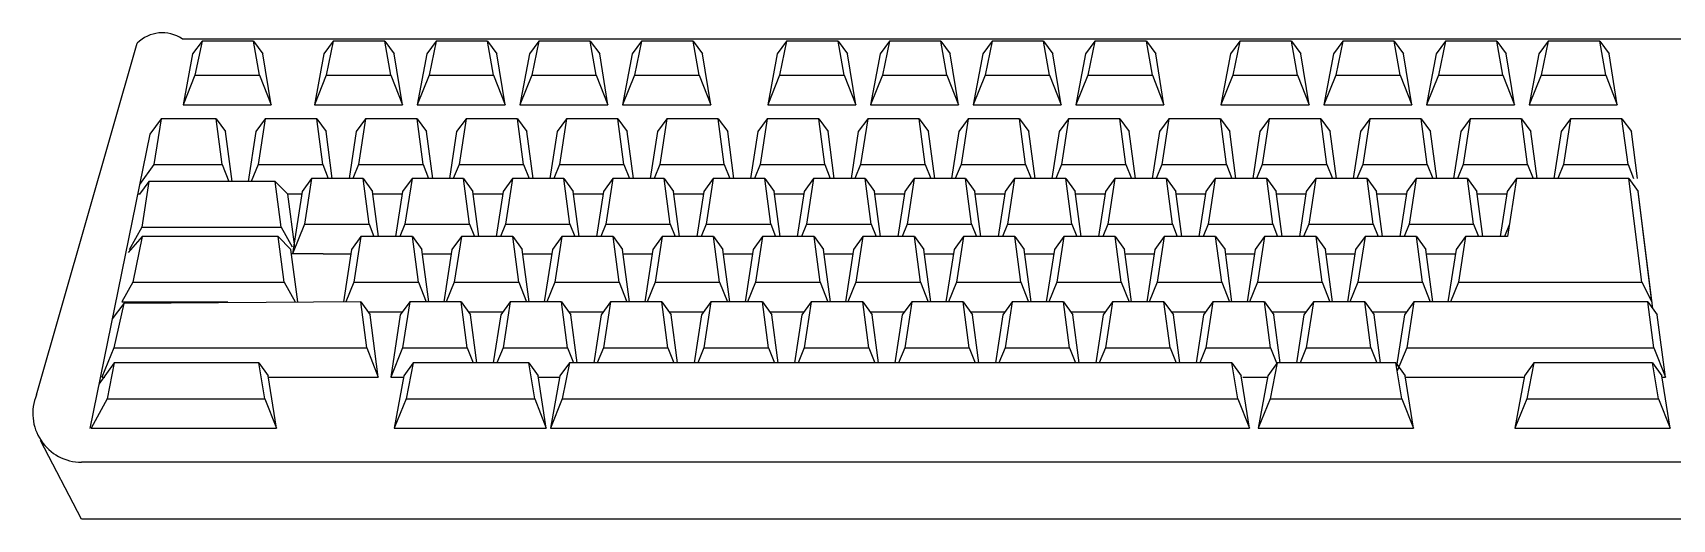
# Model space of a CAD drawing. Header units: millimetres. Extents: x 89450 to 753248, y -530175 to 1209785.
# Drawn here: x 441984 to 442722, y -103128 to -102909 of the extents above; entities that cross this region are included whole.
import ezdxf

# ---------------------------------------------------------------- set-up
doc = ezdxf.new("R2010")
doc.units = ezdxf.units.MM
doc.header["$LTSCALE"] = 150

msp = doc.modelspace()

# ---------------------------------------------------------------- linework, layer by layer
at = {"color": 0}
for p, q in [((441985.93, -103071.93), (442031.28, -102913.64)), ((442051.54, -102911.71), (443041.04, -102911.71)), ((442060.44, -102912.64), (442056.22, -102918.4)), ((442060.44, -102912.64), (442057.27, -102928.03)), ((442083.6, -102912.64), (442060.44, -102912.64)), ((442083.6, -102912.64), (442087.82, -102918.4)), ((442086.31, -102928.03), (442083.6, -102912.64)), ((442119.56, -102912.64), (442115.34, -102918.4)), ((442119.56, -102912.64), (442116.4, -102928.03)), ((442142.72, -102912.64), (442119.56, -102912.64)), ((442142.72, -102912.64), (442146.95, -102918.4)), ((442145.43, -102928.03), (442142.72, -102912.64)), ((442165.82, -102912.64), (442161.6, -102918.4)), ((442165.82, -102912.64), (442162.66, -102928.03)), ((442188.98, -102912.64), (442165.82, -102912.64)), ((442188.98, -102912.64), (442193.21, -102918.4)), ((442191.69, -102928.03), (442188.98, -102912.64)), ((442212.08, -102912.64), (442207.86, -102918.4)), ((442212.08, -102912.64), (442208.92, -102928.03)), ((442235.24, -102912.64), (442212.08, -102912.64)), ((442235.24, -102912.64), (442239.46, -102918.4)), ((442237.95, -102928.03), (442235.24, -102912.64)), ((442258.34, -102912.64), (442254.12, -102918.4)), ((442258.34, -102912.64), (442255.18, -102928.03)), ((442281.5, -102912.64), (442258.34, -102912.64)), ((442281.5, -102912.64), (442285.72, -102918.4)), ((442284.21, -102928.03), (442281.5, -102912.64)), ((442323.63, -102912.64), (442319.41, -102918.4)), ((442323.63, -102912.64), (442320.47, -102928.03)), ((442346.79, -102912.64), (442323.63, -102912.64)), ((442346.79, -102912.64), (442351.02, -102918.4)), ((442349.5, -102928.03), (442346.79, -102912.64)), ((442369.89, -102912.64), (442365.67, -102918.4)), ((442369.89, -102912.64), (442366.73, -102928.03)), ((442393.05, -102912.64), (442369.89, -102912.64)), ((442393.05, -102912.64), (442397.28, -102918.4)), ((442395.76, -102928.03), (442393.05, -102912.64)), ((442416.15, -102912.64), (442411.93, -102918.4)), ((442416.15, -102912.64), (442412.99, -102928.03)), ((442439.31, -102912.64), (442416.15, -102912.64)), ((442439.31, -102912.64), (442443.53, -102918.4)), ((442442.02, -102928.03), (442439.31, -102912.64)), ((442462.41, -102912.64), (442458.19, -102918.4)), ((442462.41, -102912.64), (442459.25, -102928.03)), ((442485.57, -102912.64), (442462.41, -102912.64)), ((442485.57, -102912.64), (442489.79, -102918.4)), ((442488.28, -102928.03), (442485.57, -102912.64)), ((442527.7, -102912.64), (442523.48, -102918.4)), ((442527.7, -102912.64), (442524.54, -102928.03)), ((442550.86, -102912.64), (442527.7, -102912.64)), ((442550.86, -102912.64), (442555.09, -102918.4)), ((442553.57, -102928.03), (442550.86, -102912.64)), ((442573.96, -102912.64), (442569.74, -102918.4)), ((442573.96, -102912.64), (442570.8, -102928.03)), ((442597.12, -102912.64), (442573.96, -102912.64)), ((442597.12, -102912.64), (442601.35, -102918.4)), ((442599.83, -102928.03), (442597.12, -102912.64)), ((442620.22, -102912.64), (442616, -102918.4)), ((442620.22, -102912.64), (442617.06, -102928.03)), ((442643.38, -102912.64), (442620.22, -102912.64)), ((442643.38, -102912.64), (442647.6, -102918.4)), ((442646.09, -102928.03), (442643.38, -102912.64)), ((442666.48, -102912.64), (442662.26, -102918.4)), ((442666.48, -102912.64), (442663.32, -102928.03)), ((442689.64, -102912.64), (442666.48, -102912.64)), ((442689.64, -102912.64), (442693.86, -102918.4)), ((442692.35, -102928.03), (442689.64, -102912.64)), ((442056.22, -102918.4), (442051.89, -102941.3)), ((442091.53, -102941.3), (442087.82, -102918.4)), ((442115.34, -102918.4), (442111.02, -102941.3)), ((442150.65, -102941.3), (442146.95, -102918.4)), ((442161.6, -102918.4), (442157.28, -102941.3)), ((442196.91, -102941.3), (442193.21, -102918.4)), ((442207.86, -102918.4), (442203.54, -102941.3)), ((442243.17, -102941.3), (442239.46, -102918.4)), ((442254.12, -102918.4), (442249.8, -102941.3)), ((442289.43, -102941.3), (442285.72, -102918.4)), ((442319.41, -102918.4), (442315.09, -102941.3)), ((442354.72, -102941.3), (442351.02, -102918.4)), ((442365.67, -102918.4), (442361.35, -102941.3)), ((442400.98, -102941.3), (442397.28, -102918.4)), ((442411.93, -102918.4), (442407.61, -102941.3)), ((442447.24, -102941.3), (442443.53, -102918.4)), ((442458.19, -102918.4), (442453.87, -102941.3)), ((442493.5, -102941.3), (442489.79, -102918.4)), ((442523.48, -102918.4), (442519.16, -102941.3)), ((442558.79, -102941.3), (442555.09, -102918.4)), ((442569.74, -102918.4), (442565.42, -102941.3)), ((442605.05, -102941.3), (442601.35, -102918.4)), ((442616, -102918.4), (442611.68, -102941.3)), ((442651.31, -102941.3), (442647.6, -102918.4)), ((442662.26, -102918.4), (442657.94, -102941.3)), ((442697.57, -102941.3), (442693.86, -102918.4)), ((442057.27, -102928.03), (442051.89, -102941.3)), ((442057.27, -102928.03), (442086.31, -102928.03)), ((442086.31, -102928.03), (442091.53, -102941.3)), ((442116.4, -102928.03), (442111.02, -102941.3)), ((442116.4, -102928.03), (442145.43, -102928.03)), ((442145.43, -102928.03), (442150.65, -102941.3)), ((442162.66, -102928.03), (442157.28, -102941.3)), ((442162.66, -102928.03), (442191.69, -102928.03)), ((442191.69, -102928.03), (442196.91, -102941.3)), ((442208.92, -102928.03), (442203.54, -102941.3)), ((442208.92, -102928.03), (442237.95, -102928.03)), ((442237.95, -102928.03), (442243.17, -102941.3)), ((442255.18, -102928.03), (442249.8, -102941.3)), ((442255.18, -102928.03), (442284.21, -102928.03)), ((442284.21, -102928.03), (442289.43, -102941.3)), ((442320.47, -102928.03), (442315.09, -102941.3)), ((442320.47, -102928.03), (442349.5, -102928.03)), ((442349.5, -102928.03), (442354.72, -102941.3)), ((442366.73, -102928.03), (442361.35, -102941.3)), ((442366.73, -102928.03), (442395.76, -102928.03)), ((442395.76, -102928.03), (442400.98, -102941.3)), ((442412.99, -102928.03), (442407.61, -102941.3)), ((442412.99, -102928.03), (442442.02, -102928.03)), ((442442.02, -102928.03), (442447.24, -102941.3)), ((442459.25, -102928.03), (442453.87, -102941.3)), ((442459.25, -102928.03), (442488.28, -102928.03)), ((442488.28, -102928.03), (442493.5, -102941.3)), ((442524.54, -102928.03), (442519.16, -102941.3)), ((442524.54, -102928.03), (442553.57, -102928.03)), ((442553.57, -102928.03), (442558.79, -102941.3)), ((442570.8, -102928.03), (442565.42, -102941.3)), ((442570.8, -102928.03), (442599.83, -102928.03)), ((442599.83, -102928.03), (442605.05, -102941.3)), ((442617.06, -102928.03), (442611.68, -102941.3)), ((442617.06, -102928.03), (442646.09, -102928.03)), ((442646.09, -102928.03), (442651.31, -102941.3)), ((442663.32, -102928.03), (442657.94, -102941.3)), ((442663.32, -102928.03), (442692.35, -102928.03)), ((442692.35, -102928.03), (442697.57, -102941.3)), ((442051.89, -102941.3), (442091.53, -102941.3)), ((442111.02, -102941.3), (442150.65, -102941.3)), ((442157.28, -102941.3), (442196.91, -102941.3)), ((442203.54, -102941.3), (442243.17, -102941.3)), ((442249.8, -102941.3), (442289.43, -102941.3)), ((442315.09, -102941.3), (442354.72, -102941.3)), ((442361.35, -102941.3), (442400.98, -102941.3)), ((442407.61, -102941.3), (442447.24, -102941.3)), ((442453.87, -102941.3), (442493.5, -102941.3)), ((442519.16, -102941.3), (442558.79, -102941.3)), ((442565.42, -102941.3), (442605.05, -102941.3)), ((442611.68, -102941.3), (442651.31, -102941.3)), ((442657.94, -102941.3), (442697.57, -102941.3)), ((442036.94, -102954.54), (442009.9, -103087.08)), ((442042, -102947.63), (442036.94, -102954.54)), ((442042, -102947.63), (442038.83, -102968.18)), ((442066.86, -102947.63), (442042, -102947.63)), ((442066.86, -102947.63), (442071.08, -102953.39)), ((442069.57, -102968.18), (442066.86, -102947.63)), ((442074.04, -102975.83), (442071.08, -102953.39)), ((442084.68, -102953.39), (442081.22, -102975.83)), ((442088.9, -102947.63), (442084.68, -102953.39)), ((442088.9, -102947.63), (442085.74, -102968.18)), ((442112.06, -102947.63), (442088.9, -102947.63)), ((442112.06, -102947.63), (442116.28, -102953.39)), ((442114.77, -102968.18), (442112.06, -102947.63)), ((442119.07, -102974.54), (442116.28, -102953.39)), ((442129.88, -102953.39), (442126.62, -102974.54)), ((442134.1, -102947.63), (442129.88, -102953.39)), ((442134.1, -102947.63), (442130.94, -102968.18)), ((442157.26, -102947.63), (442134.1, -102947.63)), ((442157.26, -102947.63), (442161.48, -102953.39)), ((442159.97, -102968.18), (442157.26, -102947.63)), ((442164.28, -102974.54), (442161.48, -102953.39)), ((442175.08, -102953.39), (442171.82, -102974.54)), ((442179.31, -102947.63), (442175.08, -102953.39)), ((442179.31, -102947.63), (442176.14, -102968.18)), ((442202.46, -102947.63), (442179.31, -102947.63)), ((442202.46, -102947.63), (442206.69, -102953.39)), ((442205.18, -102968.18), (442202.46, -102947.63)), ((442209.48, -102974.54), (442206.69, -102953.39)), ((442220.28, -102953.39), (442217.03, -102974.54)), ((442224.51, -102947.63), (442220.28, -102953.39)), ((442224.51, -102947.63), (442221.34, -102968.18)), ((442247.66, -102947.63), (442224.51, -102947.63)), ((442247.66, -102947.63), (442251.89, -102953.39)), ((442250.38, -102968.18), (442247.66, -102947.63)), ((442254.68, -102974.54), (442251.89, -102953.39)), ((442265.48, -102953.39), (442262.23, -102974.54)), ((442269.71, -102947.63), (442265.48, -102953.39)), ((442269.71, -102947.63), (442266.54, -102968.18)), ((442292.87, -102947.63), (442269.71, -102947.63)), ((442292.87, -102947.63), (442297.09, -102953.39)), ((442295.58, -102968.18), (442292.87, -102947.63)), ((442299.88, -102974.54), (442297.09, -102953.39)), ((442310.69, -102953.39), (442307.43, -102974.54)), ((442314.91, -102947.63), (442310.69, -102953.39)), ((442314.91, -102947.63), (442311.75, -102968.18)), ((442338.07, -102947.63), (442314.91, -102947.63)), ((442338.07, -102947.63), (442342.29, -102953.39)), ((442340.78, -102968.18), (442338.07, -102947.63)), ((442345.09, -102974.54), (442342.29, -102953.39)), ((442355.89, -102953.39), (442352.63, -102974.54)), ((442360.11, -102947.63), (442355.89, -102953.39)), ((442360.11, -102947.63), (442356.95, -102968.18)), ((442383.27, -102947.63), (442360.11, -102947.63)), ((442383.27, -102947.63), (442387.49, -102953.39)), ((442385.98, -102968.18), (442383.27, -102947.63)), ((442390.29, -102974.54), (442387.49, -102953.39)), ((442401.09, -102953.39), (442397.83, -102974.54)), ((442405.32, -102947.63), (442401.09, -102953.39)), ((442405.32, -102947.63), (442402.15, -102968.18)), ((442428.47, -102947.63), (442405.32, -102947.63)), ((442428.47, -102947.63), (442432.7, -102953.39)), ((442431.19, -102968.18), (442428.47, -102947.63)), ((442435.49, -102974.54), (442432.7, -102953.39)), ((442446.29, -102953.39), (442443.04, -102974.54)), ((442450.52, -102947.63), (442446.29, -102953.39)), ((442450.52, -102947.63), (442447.35, -102968.18)), ((442473.67, -102947.63), (442450.52, -102947.63)), ((442473.67, -102947.63), (442477.9, -102953.39)), ((442476.39, -102968.18), (442473.67, -102947.63)), ((442480.69, -102974.54), (442477.9, -102953.39)), ((442491.49, -102953.39), (442488.24, -102974.54)), ((442495.72, -102947.63), (442491.49, -102953.39)), ((442495.72, -102947.63), (442492.55, -102968.18)), ((442518.88, -102947.63), (442495.72, -102947.63)), ((442518.88, -102947.63), (442523.1, -102953.39)), ((442521.59, -102968.18), (442518.88, -102947.63)), ((442525.89, -102974.54), (442523.1, -102953.39)), ((442536.7, -102953.39), (442533.44, -102974.54)), ((442540.92, -102947.63), (442536.7, -102953.39)), ((442540.92, -102947.63), (442537.76, -102968.18)), ((442564.08, -102947.63), (442540.92, -102947.63)), ((442564.08, -102947.63), (442568.3, -102953.39)), ((442566.79, -102968.18), (442564.08, -102947.63)), ((442571.1, -102974.54), (442568.3, -102953.39)), ((442581.9, -102953.39), (442578.64, -102974.54)), ((442586.12, -102947.63), (442581.9, -102953.39)), ((442586.12, -102947.63), (442582.96, -102968.18)), ((442609.28, -102947.63), (442586.12, -102947.63)), ((442609.28, -102947.63), (442613.51, -102953.39)), ((442611.99, -102968.18), (442609.28, -102947.63)), ((442616.3, -102974.54), (442613.51, -102953.39)), ((442627.1, -102953.39), (442623.84, -102974.54)), ((442631.33, -102947.63), (442627.1, -102953.39)), ((442631.33, -102947.63), (442628.16, -102968.18)), ((442654.48, -102947.63), (442631.33, -102947.63)), ((442654.48, -102947.63), (442658.71, -102953.39)), ((442657.2, -102968.18), (442654.48, -102947.63)), ((442661.5, -102974.54), (442658.71, -102953.39)), ((442672.3, -102953.39), (442669.05, -102974.54)), ((442676.53, -102947.63), (442672.3, -102953.39)), ((442676.53, -102947.63), (442673.36, -102968.18)), ((442699.68, -102947.63), (442676.53, -102947.63)), ((442699.68, -102947.63), (442703.91, -102953.39)), ((442702.4, -102968.18), (442699.68, -102947.63)), ((442706.7, -102974.54), (442703.91, -102953.39)), ((442038.83, -102968.18), (442032.31, -102977.23)), ((442038.83, -102968.18), (442069.57, -102968.18)), ((442069.57, -102968.18), (442072.58, -102975.83)), ((442085.74, -102968.18), (442082.63, -102975.83)), ((442085.74, -102968.18), (442114.77, -102968.18)), ((442114.77, -102968.18), (442117.27, -102974.54)), ((442130.94, -102968.18), (442128.36, -102974.54)), ((442130.94, -102968.18), (442159.97, -102968.18)), ((442159.97, -102968.18), (442162.47, -102974.54)), ((442176.14, -102968.18), (442173.56, -102974.54)), ((442176.14, -102968.18), (442205.18, -102968.18)), ((442205.18, -102968.18), (442207.68, -102974.54)), ((442221.34, -102968.18), (442218.76, -102974.54)), ((442221.34, -102968.18), (442250.38, -102968.18)), ((442250.38, -102968.18), (442252.88, -102974.54)), ((442266.54, -102968.18), (442263.96, -102974.54)), ((442266.54, -102968.18), (442295.58, -102968.18)), ((442295.58, -102968.18), (442298.08, -102974.54)), ((442311.75, -102968.18), (442309.17, -102974.54)), ((442311.75, -102968.18), (442340.78, -102968.18)), ((442340.78, -102968.18), (442343.28, -102974.54)), ((442356.95, -102968.18), (442354.37, -102974.54)), ((442356.95, -102968.18), (442385.98, -102968.18)), ((442385.98, -102968.18), (442388.48, -102974.54)), ((442402.15, -102968.18), (442399.57, -102974.54)), ((442402.15, -102968.18), (442431.19, -102968.18)), ((442431.19, -102968.18), (442433.69, -102974.54)), ((442447.35, -102968.18), (442444.77, -102974.54)), ((442447.35, -102968.18), (442476.39, -102968.18)), ((442476.39, -102968.18), (442478.89, -102974.54)), ((442492.55, -102968.18), (442489.97, -102974.54)), ((442492.55, -102968.18), (442521.59, -102968.18)), ((442521.59, -102968.18), (442524.09, -102974.54)), ((442537.76, -102968.18), (442535.18, -102974.54)), ((442537.76, -102968.18), (442566.79, -102968.18)), ((442566.79, -102968.18), (442569.29, -102974.54)), ((442582.96, -102968.18), (442580.38, -102974.54)), ((442582.96, -102968.18), (442611.99, -102968.18)), ((442611.99, -102968.18), (442614.49, -102974.54)), ((442628.16, -102968.18), (442625.58, -102974.54)), ((442628.16, -102968.18), (442657.2, -102968.18)), ((442657.2, -102968.18), (442659.7, -102974.54)), ((442673.36, -102968.18), (442670.78, -102974.54)), ((442673.36, -102968.18), (442702.4, -102968.18)), ((442702.4, -102968.18), (442704.9, -102974.54)), ((442036.49, -102975.83), (442032.27, -102981.6)), ((442036.49, -102975.83), (442033.33, -102996.39)), ((442093.38, -102975.83), (442036.49, -102975.83)), ((442093.38, -102975.83), (442099.06, -102981.6)), ((442096.09, -102996.39), (442093.38, -102975.83)), ((442109.78, -102974.54), (442105.56, -102980.31)), ((442109.78, -102974.54), (442106.62, -102995.1)), ((442132.94, -102974.54), (442109.78, -102974.54)), ((442132.94, -102974.54), (442137.17, -102980.31)), ((442135.65, -102995.1), (442132.94, -102974.54)), ((442154.99, -102974.54), (442150.76, -102980.31)), ((442154.99, -102974.54), (442151.82, -102995.1)), ((442178.14, -102974.54), (442154.99, -102974.54)), ((442178.14, -102974.54), (442182.37, -102980.31)), ((442178.14, -102974.54), (442182.37, -102980.31)), ((442180.86, -102995.1), (442178.14, -102974.54)), ((442200.19, -102974.54), (442195.96, -102980.31)), ((442200.19, -102974.54), (442197.02, -102995.1)), ((442223.34, -102974.54), (442200.19, -102974.54)), ((442223.34, -102974.54), (442227.57, -102980.31)), ((442223.34, -102974.54), (442227.57, -102980.31)), ((442226.06, -102995.1), (442223.34, -102974.54)), ((442245.39, -102974.54), (442241.17, -102980.31)), ((442245.39, -102974.54), (442242.22, -102995.1)), ((442268.55, -102974.54), (442245.39, -102974.54)), ((442268.55, -102974.54), (442272.77, -102980.31)), ((442268.55, -102974.54), (442272.77, -102980.31)), ((442271.26, -102995.1), (442268.55, -102974.54)), ((442290.59, -102974.54), (442286.37, -102980.31)), ((442290.59, -102974.54), (442287.43, -102995.1)), ((442313.75, -102974.54), (442290.59, -102974.54)), ((442313.75, -102974.54), (442317.97, -102980.31)), ((442313.75, -102974.54), (442317.97, -102980.31)), ((442316.46, -102995.1), (442313.75, -102974.54)), ((442335.79, -102974.54), (442331.57, -102980.31)), ((442335.79, -102974.54), (442332.63, -102995.1)), ((442358.95, -102974.54), (442335.79, -102974.54)), ((442358.95, -102974.54), (442363.18, -102980.31)), ((442358.95, -102974.54), (442363.18, -102980.31)), ((442361.66, -102995.1), (442358.95, -102974.54)), ((442381, -102974.54), (442376.77, -102980.31)), ((442381, -102974.54), (442377.83, -102995.1)), ((442404.15, -102974.54), (442381, -102974.54)), ((442404.15, -102974.54), (442408.38, -102980.31)), ((442404.15, -102974.54), (442408.38, -102980.31)), ((442406.87, -102995.1), (442404.15, -102974.54)), ((442426.2, -102974.54), (442421.97, -102980.31)), ((442426.2, -102974.54), (442423.03, -102995.1)), ((442449.35, -102974.54), (442426.2, -102974.54)), ((442449.35, -102974.54), (442453.58, -102980.31)), ((442449.35, -102974.54), (442453.58, -102980.31)), ((442452.07, -102995.1), (442449.35, -102974.54)), ((442471.4, -102974.54), (442467.18, -102980.31)), ((442471.4, -102974.54), (442468.23, -102995.1)), ((442494.56, -102974.54), (442471.4, -102974.54)), ((442494.56, -102974.54), (442498.78, -102980.31)), ((442494.56, -102974.54), (442498.78, -102980.31)), ((442497.27, -102995.1), (442494.56, -102974.54)), ((442516.6, -102974.54), (442512.38, -102980.31)), ((442516.6, -102974.54), (442513.44, -102995.1)), ((442539.76, -102974.54), (442516.6, -102974.54)), ((442539.76, -102974.54), (442543.98, -102980.31)), ((442539.76, -102974.54), (442543.98, -102980.31)), ((442542.47, -102995.1), (442539.76, -102974.54)), ((442561.8, -102974.54), (442557.58, -102980.31)), ((442561.8, -102974.54), (442558.64, -102995.1)), ((442584.96, -102974.54), (442561.8, -102974.54)), ((442584.96, -102974.54), (442589.19, -102980.31)), ((442584.96, -102974.54), (442589.19, -102980.31)), ((442587.67, -102995.1), (442584.96, -102974.54)), ((442607.01, -102974.54), (442602.78, -102980.31)), ((442607.01, -102974.54), (442603.84, -102995.1)), ((442630.16, -102974.54), (442607.01, -102974.54)), ((442630.16, -102974.54), (442634.39, -102980.31)), ((442630.16, -102974.54), (442634.39, -102980.31)), ((442632.88, -102995.1), (442630.16, -102974.54)), ((442652.21, -102974.54), (442647.98, -102980.31)), ((442652.21, -102974.54), (442648.18, -103000.68)), ((442702.72, -102974.54), (442652.21, -102974.54)), ((442702.72, -102974.54), (442706.95, -102980.31)), ((442702.72, -102974.54), (442706.95, -102980.31)), ((442708.56, -103021.24), (442702.72, -102974.54)), ((442031.45, -102981.45), (442032.38, -102981.45)), ((442098.92, -102981.45), (442105.38, -102981.45)), ((442102.19, -103005.27), (442099.06, -102981.6)), ((442105.56, -102980.31), (442101.24, -103008.36)), ((442139.86, -103000.68), (442137.17, -102980.31)), ((442137.32, -102981.45), (442150.59, -102981.45)), ((442150.76, -102980.31), (442147.62, -103000.68)), ((442185.06, -103000.68), (442182.37, -102980.31)), ((442185.06, -103000.68), (442182.37, -102980.31)), ((442182.52, -102981.45), (442195.79, -102981.45)), ((442195.96, -102980.31), (442192.83, -103000.68)), ((442230.26, -103000.68), (442227.57, -102980.31)), ((442230.26, -103000.68), (442227.57, -102980.31)), ((442227.72, -102981.45), (442240.99, -102981.45)), ((442241.17, -102980.31), (442238.03, -103000.68)), ((442275.46, -103000.68), (442272.77, -102980.31)), ((442275.46, -103000.68), (442272.77, -102980.31)), ((442272.92, -102981.45), (442286.19, -102981.45)), ((442286.37, -102980.31), (442283.23, -103000.68)), ((442320.66, -103000.68), (442317.97, -102980.31)), ((442320.66, -103000.68), (442317.97, -102980.31)), ((442318.12, -102981.45), (442331.39, -102981.45)), ((442331.57, -102980.31), (442328.43, -103000.68)), ((442365.87, -103000.68), (442363.18, -102980.31)), ((442365.87, -103000.68), (442363.18, -102980.31)), ((442363.33, -102981.45), (442376.6, -102981.45)), ((442376.77, -102980.31), (442373.63, -103000.68)), ((442411.07, -103000.68), (442408.38, -102980.31)), ((442411.07, -103000.68), (442408.38, -102980.31)), ((442408.53, -102981.45), (442421.8, -102981.45)), ((442421.97, -102980.31), (442418.84, -103000.68)), ((442456.27, -103000.68), (442453.58, -102980.31)), ((442456.27, -103000.68), (442453.58, -102980.31)), ((442453.73, -102981.45), (442467, -102981.45)), ((442467.18, -102980.31), (442464.04, -103000.68)), ((442501.47, -103000.68), (442498.78, -102980.31)), ((442501.47, -103000.68), (442498.78, -102980.31)), ((442498.93, -102981.45), (442512.2, -102981.45)), ((442512.38, -102980.31), (442509.24, -103000.68)), ((442546.67, -103000.68), (442543.98, -102980.31)), ((442546.67, -103000.68), (442543.98, -102980.31)), ((442544.13, -102981.45), (442557.4, -102981.45)), ((442557.58, -102980.31), (442554.44, -103000.68)), ((442591.88, -103000.68), (442589.19, -102980.31)), ((442591.88, -103000.68), (442589.19, -102980.31)), ((442589.34, -102981.45), (442602.61, -102981.45)), ((442602.78, -102980.31), (442599.64, -103000.68)), ((442637.08, -103000.68), (442634.39, -102980.31)), ((442637.08, -103000.68), (442634.39, -102980.31)), ((442634.54, -102981.45), (442647.81, -102981.45)), ((442647.98, -102980.31), (442644.85, -103000.68)), ((442713.55, -103033.09), (442706.95, -102980.31)), ((442713.18, -103030.11), (442706.95, -102980.31)), ((442033.33, -102996.39), (442027.64, -103006.61)), ((442033.33, -102996.39), (442096.09, -102996.39)), ((442096.09, -102996.39), (442101.04, -103005.27)), ((442106.62, -102995.1), (442101.24, -103008.36)), ((442106.62, -102995.1), (442135.65, -102995.1)), ((442135.65, -102995.1), (442137.85, -103000.68)), ((442151.82, -102995.1), (442149.56, -103000.68)), ((442151.82, -102995.1), (442180.86, -102995.1)), ((442180.86, -102995.1), (442183.05, -103000.68)), ((442180.86, -102995.1), (442183.05, -103000.68)), ((442197.02, -102995.1), (442194.76, -103000.68)), ((442197.02, -102995.1), (442226.06, -102995.1)), ((442226.06, -102995.1), (442228.25, -103000.68)), ((442226.06, -102995.1), (442228.25, -103000.68)), ((442242.22, -102995.1), (442239.96, -103000.68)), ((442242.22, -102995.1), (442271.26, -102995.1)), ((442271.26, -102995.1), (442273.46, -103000.68)), ((442271.26, -102995.1), (442273.46, -103000.68)), ((442287.43, -102995.1), (442285.16, -103000.68)), ((442287.43, -102995.1), (442316.46, -102995.1)), ((442316.46, -102995.1), (442318.66, -103000.68)), ((442316.46, -102995.1), (442318.66, -103000.68)), ((442332.63, -102995.1), (442330.36, -103000.68)), ((442332.63, -102995.1), (442361.66, -102995.1)), ((442361.66, -102995.1), (442363.86, -103000.68)), ((442361.66, -102995.1), (442363.86, -103000.68)), ((442377.83, -102995.1), (442375.57, -103000.68)), ((442377.83, -102995.1), (442406.87, -102995.1)), ((442406.87, -102995.1), (442409.06, -103000.68)), ((442406.87, -102995.1), (442409.06, -103000.68)), ((442423.03, -102995.1), (442420.77, -103000.68)), ((442423.03, -102995.1), (442452.07, -102995.1)), ((442452.07, -102995.1), (442454.26, -103000.68)), ((442452.07, -102995.1), (442454.26, -103000.68)), ((442468.23, -102995.1), (442465.97, -103000.68)), ((442468.23, -102995.1), (442497.27, -102995.1)), ((442497.27, -102995.1), (442499.47, -103000.68)), ((442497.27, -102995.1), (442499.47, -103000.68)), ((442513.44, -102995.1), (442511.17, -103000.68)), ((442513.44, -102995.1), (442542.47, -102995.1)), ((442542.47, -102995.1), (442544.67, -103000.68)), ((442542.47, -102995.1), (442544.67, -103000.68)), ((442558.64, -102995.1), (442556.37, -103000.68)), ((442558.64, -102995.1), (442587.67, -102995.1)), ((442587.67, -102995.1), (442589.87, -103000.68)), ((442587.67, -102995.1), (442589.87, -103000.68)), ((442603.84, -102995.1), (442601.58, -103000.68)), ((442603.84, -102995.1), (442632.88, -102995.1)), ((442632.88, -102995.1), (442635.07, -103000.68)), ((442632.88, -102995.1), (442635.07, -103000.68)), ((442649.04, -102995.1), (442646.78, -103000.68)), ((442033.45, -103000.68), (442027.14, -103007.79)), ((442033.45, -103000.68), (442029.37, -103021.24)), ((442094.72, -103000.68), (442033.45, -103000.68)), ((442094.72, -103000.68), (442100.4, -103006.45)), ((442097.43, -103021.24), (442094.72, -103000.68)), ((442103.53, -103030.11), (442100.4, -103006.45)), ((442127.76, -103006.45), (442124.12, -103030.11)), ((442131.99, -103000.68), (442127.76, -103006.45)), ((442131.99, -103000.68), (442128.82, -103021.24)), ((442155.15, -103000.68), (442131.99, -103000.68)), ((442155.15, -103000.68), (442159.37, -103006.45)), ((442157.86, -103021.24), (442155.15, -103000.68)), ((442162.49, -103030.11), (442159.37, -103006.45)), ((442172.97, -103006.45), (442169.32, -103030.11)), ((442177.19, -103000.68), (442172.97, -103006.45)), ((442177.19, -103000.68), (442174.02, -103021.24)), ((442200.35, -103000.68), (442177.19, -103000.68)), ((442200.35, -103000.68), (442204.57, -103006.45)), ((442203.06, -103021.24), (442200.35, -103000.68)), ((442207.7, -103030.11), (442204.57, -103006.45)), ((442218.17, -103006.45), (442214.52, -103030.11)), ((442222.39, -103000.68), (442218.17, -103006.45)), ((442222.39, -103000.68), (442219.23, -103021.24)), ((442245.55, -103000.68), (442222.39, -103000.68)), ((442245.55, -103000.68), (442249.77, -103006.45)), ((442248.26, -103021.24), (442245.55, -103000.68)), ((442252.9, -103030.11), (442249.77, -103006.45)), ((442263.37, -103006.45), (442259.72, -103030.11)), ((442267.59, -103000.68), (442263.37, -103006.45)), ((442267.59, -103000.68), (442264.43, -103021.24)), ((442290.75, -103000.68), (442267.59, -103000.68)), ((442290.75, -103000.68), (442294.98, -103006.45)), ((442293.47, -103021.24), (442290.75, -103000.68)), ((442298.1, -103030.11), (442294.98, -103006.45)), ((442308.57, -103006.45), (442304.93, -103030.11)), ((442312.8, -103000.68), (442308.57, -103006.45)), ((442312.8, -103000.68), (442309.63, -103021.24)), ((442335.95, -103000.68), (442312.8, -103000.68)), ((442335.95, -103000.68), (442340.18, -103006.45)), ((442338.67, -103021.24), (442335.95, -103000.68)), ((442343.3, -103030.11), (442340.18, -103006.45)), ((442353.77, -103006.45), (442350.13, -103030.11)), ((442358, -103000.68), (442353.77, -103006.45)), ((442358, -103000.68), (442354.83, -103021.24)), ((442381.16, -103000.68), (442358, -103000.68)), ((442381.16, -103000.68), (442385.38, -103006.45)), ((442383.87, -103021.24), (442381.16, -103000.68)), ((442388.5, -103030.11), (442385.38, -103006.45)), ((442398.98, -103006.45), (442395.33, -103030.11)), ((442403.2, -103000.68), (442398.98, -103006.45)), ((442403.2, -103000.68), (442400.03, -103021.24)), ((442426.36, -103000.68), (442403.2, -103000.68)), ((442426.36, -103000.68), (442430.58, -103006.45)), ((442429.07, -103021.24), (442426.36, -103000.68)), ((442433.71, -103030.11), (442430.58, -103006.45)), ((442444.18, -103006.45), (442440.53, -103030.11)), ((442448.4, -103000.68), (442444.18, -103006.45)), ((442448.4, -103000.68), (442445.24, -103021.24)), ((442471.56, -103000.68), (442448.4, -103000.68)), ((442471.56, -103000.68), (442475.78, -103006.45)), ((442474.27, -103021.24), (442471.56, -103000.68)), ((442478.91, -103030.11), (442475.78, -103006.45)), ((442489.38, -103006.45), (442485.73, -103030.11)), ((442493.6, -103000.68), (442489.38, -103006.45)), ((442493.6, -103000.68), (442490.44, -103021.24)), ((442516.76, -103000.68), (442493.6, -103000.68)), ((442516.76, -103000.68), (442520.99, -103006.45)), ((442519.48, -103021.24), (442516.76, -103000.68)), ((442524.11, -103030.11), (442520.99, -103006.45)), ((442534.58, -103006.45), (442530.94, -103030.11)), ((442538.81, -103000.68), (442534.58, -103006.45)), ((442538.81, -103000.68), (442535.64, -103021.24)), ((442561.96, -103000.68), (442538.81, -103000.68)), ((442561.96, -103000.68), (442566.19, -103006.45)), ((442564.68, -103021.24), (442561.96, -103000.68)), ((442569.31, -103030.11), (442566.19, -103006.45)), ((442579.78, -103006.45), (442576.14, -103030.11)), ((442584.01, -103000.68), (442579.78, -103006.45)), ((442584.01, -103000.68), (442580.84, -103021.24)), ((442607.17, -103000.68), (442584.01, -103000.68)), ((442607.17, -103000.68), (442611.39, -103006.45)), ((442609.88, -103021.24), (442607.17, -103000.68)), ((442614.51, -103030.11), (442611.39, -103006.45)), ((442624.99, -103006.45), (442621.34, -103030.11)), ((442629.21, -103000.68), (442624.99, -103006.45)), ((442629.21, -103000.68), (442626.05, -103021.24)), ((442648.18, -103000.68), (442629.21, -103000.68)), ((442115, -103008.36), (442100.65, -103008.36)), ((442115, -103008.36), (442127.47, -103008.36)), ((442159.62, -103008.36), (442172.67, -103008.36)), ((442204.82, -103008.36), (442217.87, -103008.36)), ((442250.03, -103008.36), (442263.07, -103008.36)), ((442295.23, -103008.36), (442308.28, -103008.36)), ((442340.43, -103008.36), (442353.48, -103008.36)), ((442385.63, -103008.36), (442398.68, -103008.36)), ((442430.84, -103008.36), (442443.88, -103008.36)), ((442476.04, -103008.36), (442489.09, -103008.36)), ((442521.24, -103008.36), (442534.29, -103008.36)), ((442566.44, -103008.36), (442579.49, -103008.36)), ((442611.64, -103008.36), (442624.69, -103008.36)), ((442029.37, -103021.24), (442024.33, -103030.11)), ((442029.37, -103021.24), (442097.43, -103021.24)), ((442097.43, -103021.24), (442102.38, -103030.11)), ((442128.82, -103021.24), (442125.22, -103030.11)), ((442128.82, -103021.24), (442157.86, -103021.24)), ((442157.86, -103021.24), (442161.35, -103030.11)), ((442174.02, -103021.24), (442170.42, -103030.11)), ((442174.02, -103021.24), (442203.06, -103021.24)), ((442203.06, -103021.24), (442206.55, -103030.11)), ((442219.23, -103021.24), (442215.63, -103030.11)), ((442219.23, -103021.24), (442248.26, -103021.24)), ((442248.26, -103021.24), (442251.75, -103030.11)), ((442264.43, -103021.24), (442260.83, -103030.11)), ((442264.43, -103021.24), (442293.47, -103021.24)), ((442293.47, -103021.24), (442296.95, -103030.11)), ((442309.63, -103021.24), (442306.03, -103030.11)), ((442309.63, -103021.24), (442338.67, -103021.24)), ((442338.67, -103021.24), (442342.16, -103030.11)), ((442354.83, -103021.24), (442351.23, -103030.11)), ((442354.83, -103021.24), (442383.87, -103021.24)), ((442383.87, -103021.24), (442387.36, -103030.11)), ((442400.03, -103021.24), (442396.43, -103030.11)), ((442400.03, -103021.24), (442429.07, -103021.24)), ((442429.07, -103021.24), (442432.56, -103030.11)), ((442445.24, -103021.24), (442441.64, -103030.11)), ((442445.24, -103021.24), (442474.27, -103021.24)), ((442474.27, -103021.24), (442477.76, -103030.11)), ((442490.44, -103021.24), (442486.84, -103030.11)), ((442490.44, -103021.24), (442519.48, -103021.24)), ((442519.48, -103021.24), (442522.96, -103030.11)), ((442535.64, -103021.24), (442532.04, -103030.11)), ((442535.64, -103021.24), (442564.68, -103021.24)), ((442564.68, -103021.24), (442568.17, -103030.11)), ((442580.84, -103021.24), (442577.24, -103030.11)), ((442580.84, -103021.24), (442609.88, -103021.24)), ((442609.88, -103021.24), (442613.37, -103030.11)), ((442626.05, -103021.24), (442622.44, -103030.11)), ((442626.05, -103021.24), (442708.56, -103021.24)), ((442708.56, -103021.24), (442713.18, -103030.11)), ((442025.2, -103030.78), (442019.97, -103037.74)), ((442025.2, -103030.78), (442020.73, -103050.67)), ((442024.33, -103030.11), (442072.06, -103030.11)), ((442131.88, -103030.11), (442025.2, -103030.78)), ((442131.88, -103030.11), (442136.11, -103035.88)), ((442134.6, -103050.67), (442131.88, -103030.11)), ((442135.1, -103034.5), (442150.71, -103034.5)), ((442139.81, -103063.93), (442136.11, -103035.88)), ((442149.7, -103035.88), (442145.38, -103063.93)), ((442153.93, -103030.11), (442149.7, -103035.88)), ((442153.93, -103030.11), (442150.76, -103050.67)), ((442177.09, -103030.11), (442153.93, -103030.11)), ((442177.09, -103030.11), (442181.31, -103035.88)), ((442177.09, -103030.11), (442181.31, -103035.88)), ((442179.8, -103050.67), (442177.09, -103030.11)), ((442180.3, -103034.5), (442195.91, -103034.5)), ((442184.17, -103057.54), (442181.31, -103035.88)), ((442184.17, -103057.54), (442181.31, -103035.88)), ((442194.91, -103035.88), (442191.57, -103057.54)), ((442199.13, -103030.11), (442194.91, -103035.88)), ((442199.13, -103030.11), (442195.96, -103050.67)), ((442222.29, -103030.11), (442199.13, -103030.11)), ((442222.29, -103030.11), (442226.51, -103035.88)), ((442222.29, -103030.11), (442226.51, -103035.88)), ((442225, -103050.67), (442222.29, -103030.11)), ((442225.5, -103034.5), (442241.12, -103034.5)), ((442229.37, -103057.54), (442226.51, -103035.88)), ((442229.37, -103057.54), (442226.51, -103035.88)), ((442240.11, -103035.88), (442236.77, -103057.54)), ((442244.33, -103030.11), (442240.11, -103035.88)), ((442244.33, -103030.11), (442241.17, -103050.67)), ((442267.49, -103030.11), (442244.33, -103030.11)), ((442267.49, -103030.11), (442271.71, -103035.88)), ((442267.49, -103030.11), (442271.71, -103035.88)), ((442270.2, -103050.67), (442267.49, -103030.11)), ((442270.71, -103034.5), (442286.32, -103034.5)), ((442274.57, -103057.54), (442271.71, -103035.88)), ((442274.57, -103057.54), (442271.71, -103035.88)), ((442285.31, -103035.88), (442281.97, -103057.54)), ((442289.53, -103030.11), (442285.31, -103035.88)), ((442289.53, -103030.11), (442286.37, -103050.67)), ((442312.69, -103030.11), (442289.53, -103030.11)), ((442312.69, -103030.11), (442316.92, -103035.88)), ((442312.69, -103030.11), (442316.92, -103035.88)), ((442315.41, -103050.67), (442312.69, -103030.11)), ((442315.91, -103034.5), (442331.52, -103034.5)), ((442319.78, -103057.54), (442316.92, -103035.88)), ((442319.78, -103057.54), (442316.92, -103035.88)), ((442330.51, -103035.88), (442327.18, -103057.54)), ((442334.74, -103030.11), (442330.51, -103035.88)), ((442334.74, -103030.11), (442331.57, -103050.67)), ((442357.89, -103030.11), (442334.74, -103030.11)), ((442357.89, -103030.11), (442362.12, -103035.88)), ((442357.89, -103030.11), (442362.12, -103035.88)), ((442360.61, -103050.67), (442357.89, -103030.11)), ((442361.11, -103034.5), (442376.72, -103034.5)), ((442364.98, -103057.54), (442362.12, -103035.88)), ((442364.98, -103057.54), (442362.12, -103035.88)), ((442375.71, -103035.88), (442372.38, -103057.54)), ((442379.94, -103030.11), (442375.71, -103035.88)), ((442379.94, -103030.11), (442376.77, -103050.67)), ((442403.1, -103030.11), (442379.94, -103030.11)), ((442403.1, -103030.11), (442407.32, -103035.88)), ((442403.1, -103030.11), (442407.32, -103035.88)), ((442405.81, -103050.67), (442403.1, -103030.11)), ((442406.31, -103034.5), (442421.92, -103034.5)), ((442410.18, -103057.54), (442407.32, -103035.88)), ((442410.18, -103057.54), (442407.32, -103035.88)), ((442420.92, -103035.88), (442417.58, -103057.54)), ((442425.14, -103030.11), (442420.92, -103035.88)), ((442425.14, -103030.11), (442421.98, -103050.67)), ((442448.3, -103030.11), (442425.14, -103030.11)), ((442448.3, -103030.11), (442452.52, -103035.88)), ((442448.3, -103030.11), (442452.52, -103035.88)), ((442451.01, -103050.67), (442448.3, -103030.11)), ((442451.51, -103034.5), (442467.13, -103034.5)), ((442455.38, -103057.54), (442452.52, -103035.88)), ((442455.38, -103057.54), (442452.52, -103035.88)), ((442466.12, -103035.88), (442462.78, -103057.54)), ((442470.34, -103030.11), (442466.12, -103035.88)), ((442470.34, -103030.11), (442467.18, -103050.67)), ((442493.5, -103030.11), (442470.34, -103030.11)), ((442493.5, -103030.11), (442497.72, -103035.88)), ((442493.5, -103030.11), (442497.72, -103035.88)), ((442496.21, -103050.67), (442493.5, -103030.11)), ((442496.72, -103034.5), (442512.33, -103034.5)), ((442500.58, -103057.54), (442497.72, -103035.88)), ((442500.58, -103057.54), (442497.72, -103035.88)), ((442511.32, -103035.88), (442507.98, -103057.54)), ((442515.55, -103030.11), (442511.32, -103035.88)), ((442515.55, -103030.11), (442512.38, -103050.67)), ((442538.7, -103030.11), (442515.55, -103030.11)), ((442538.7, -103030.11), (442542.93, -103035.88)), ((442538.7, -103030.11), (442542.93, -103035.88)), ((442541.42, -103050.67), (442538.7, -103030.11)), ((442541.92, -103034.5), (442557.53, -103034.5)), ((442545.79, -103057.54), (442542.93, -103035.88)), ((442545.79, -103057.54), (442542.93, -103035.88)), ((442556.52, -103035.88), (442553.19, -103057.54)), ((442560.75, -103030.11), (442556.52, -103035.88)), ((442560.75, -103030.11), (442557.58, -103050.67)), ((442583.9, -103030.11), (442560.75, -103030.11)), ((442583.9, -103030.11), (442588.13, -103035.88)), ((442583.9, -103030.11), (442588.13, -103035.88)), ((442586.62, -103050.67), (442583.9, -103030.11)), ((442587.12, -103034.5), (442602.73, -103034.5)), ((442590.99, -103057.54), (442588.13, -103035.88)), ((442590.99, -103057.54), (442588.13, -103035.88)), ((442601.72, -103035.88), (442598.16, -103058.99)), ((442605.95, -103030.11), (442601.72, -103035.88)), ((442605.95, -103030.11), (442602.78, -103050.67)), ((442702.79, -103030.11), (442605.95, -103030.11)), ((442711.36, -103030.11), (442696.35, -103030.11)), ((442711.36, -103030.11), (442715.59, -103035.88)), ((442714.08, -103050.67), (442711.36, -103030.11)), ((442719.29, -103063.93), (442715.59, -103035.88)), ((442020.73, -103050.67), (442015.35, -103063.93)), ((442020.73, -103050.67), (442134.6, -103050.67)), ((442134.6, -103050.67), (442139.81, -103063.93)), ((442150.76, -103050.67), (442145.38, -103063.93)), ((442150.76, -103050.67), (442179.8, -103050.67)), ((442179.8, -103050.67), (442182.5, -103057.54)), ((442179.8, -103050.67), (442182.5, -103057.54)), ((442195.96, -103050.67), (442193.18, -103057.54)), ((442195.96, -103050.67), (442225, -103050.67)), ((442225, -103050.67), (442227.7, -103057.54)), ((442225, -103050.67), (442227.7, -103057.54)), ((442241.17, -103050.67), (442238.38, -103057.54)), ((442241.17, -103050.67), (442270.2, -103050.67)), ((442270.2, -103050.67), (442272.91, -103057.54)), ((442270.2, -103050.67), (442272.91, -103057.54)), ((442286.37, -103050.67), (442283.58, -103057.54)), ((442286.37, -103050.67), (442315.41, -103050.67)), ((442315.41, -103050.67), (442318.11, -103057.54)), ((442315.41, -103050.67), (442318.11, -103057.54)), ((442331.57, -103050.67), (442328.78, -103057.54)), ((442331.57, -103050.67), (442360.61, -103050.67)), ((442360.61, -103050.67), (442363.31, -103057.54)), ((442360.61, -103050.67), (442363.31, -103057.54)), ((442376.77, -103050.67), (442373.98, -103057.54)), ((442376.77, -103050.67), (442405.81, -103050.67)), ((442405.81, -103050.67), (442408.51, -103057.54)), ((442405.81, -103050.67), (442408.51, -103057.54)), ((442421.98, -103050.67), (442419.19, -103057.54)), ((442421.98, -103050.67), (442451.01, -103050.67)), ((442451.01, -103050.67), (442453.71, -103057.54)), ((442451.01, -103050.67), (442453.71, -103057.54)), ((442467.18, -103050.67), (442464.39, -103057.54)), ((442467.18, -103050.67), (442496.21, -103050.67)), ((442496.21, -103050.67), (442498.92, -103057.54)), ((442496.21, -103050.67), (442498.92, -103057.54)), ((442512.38, -103050.67), (442509.59, -103057.54)), ((442512.38, -103050.67), (442541.42, -103050.67)), ((442541.42, -103050.67), (442544.12, -103057.54)), ((442541.42, -103050.67), (442544.12, -103057.54)), ((442557.58, -103050.67), (442554.79, -103057.54)), ((442557.58, -103050.67), (442586.62, -103050.67)), ((442586.62, -103050.67), (442589.32, -103057.54)), ((442586.62, -103050.67), (442589.32, -103057.54)), ((442602.78, -103050.67), (442598.53, -103061.16)), ((442602.78, -103050.67), (442705.5, -103050.67)), ((442693.19, -103050.67), (442714.08, -103050.67)), ((442714.08, -103050.67), (442719.29, -103063.93)), ((442020.97, -103057.54), (442013.98, -103067.08)), ((442020.97, -103057.54), (442017.81, -103073.65)), ((442086.05, -103057.54), (442020.97, -103057.54)), ((442086.05, -103057.54), (442090.27, -103063.31)), ((442088.76, -103073.65), (442086.05, -103057.54)), ((442155.54, -103057.54), (442151.31, -103063.31)), ((442155.54, -103057.54), (442152.37, -103073.65)), ((442207.51, -103057.54), (442155.54, -103057.54)), ((442207.51, -103057.54), (442211.73, -103063.31)), ((442210.22, -103073.65), (442207.51, -103057.54)), ((442225.81, -103057.54), (442221.59, -103063.31)), ((442225.81, -103057.54), (442222.65, -103073.65)), ((442524, -103057.54), (442225.81, -103057.54)), ((442524, -103057.54), (442528.22, -103063.31)), ((442526.71, -103073.65), (442524, -103057.54)), ((442544.49, -103057.54), (442540.26, -103063.31)), ((442544.49, -103057.54), (442541.32, -103073.65)), ((442597.92, -103057.54), (442544.49, -103057.54)), ((442597.92, -103057.54), (442602.15, -103063.31)), ((442600.63, -103073.65), (442597.92, -103057.54)), ((442660, -103057.54), (442655.77, -103063.31)), ((442660, -103057.54), (442656.83, -103073.65)), ((442713.43, -103057.54), (442660, -103057.54)), ((442713.43, -103057.54), (442717.65, -103063.31)), ((442716.14, -103073.65), (442713.43, -103057.54)), ((442015.35, -103063.93), (442016.63, -103063.93)), ((442093.97, -103086.91), (442090.27, -103063.31)), ((442090.37, -103063.93), (442139.81, -103063.93)), ((442145.38, -103063.93), (442151.2, -103063.93)), ((442151.31, -103063.31), (442146.99, -103086.91)), ((442215.44, -103086.91), (442211.73, -103063.31)), ((442211.83, -103063.93), (442221.47, -103063.93)), ((442221.59, -103063.31), (442217.27, -103086.91)), ((442531.93, -103086.91), (442528.22, -103063.31)), ((442529.01, -103063.93), (442540.15, -103063.93)), ((442540.26, -103063.31), (442535.94, -103086.91)), ((442605.85, -103086.91), (442602.15, -103063.31)), ((442602.24, -103063.93), (442655.66, -103063.93)), ((442655.77, -103063.31), (442651.45, -103086.91)), ((442654.37, -103063.93), (442655.66, -103063.93)), ((442721.36, -103086.91), (442717.65, -103063.31)), ((442717.75, -103063.93), (442719.29, -103063.93)), ((442017.81, -103073.65), (442010.47, -103086.91)), ((442017.81, -103073.65), (442088.76, -103073.65)), ((442088.76, -103073.65), (442093.97, -103086.91)), ((442152.37, -103073.65), (442146.99, -103086.91)), ((442152.37, -103073.65), (442210.22, -103073.65)), ((442210.22, -103073.65), (442215.44, -103086.91)), ((442222.65, -103073.65), (442217.27, -103086.91)), ((442222.65, -103073.65), (442526.71, -103073.65)), ((442526.71, -103073.65), (442531.93, -103086.91)), ((442541.32, -103073.65), (442535.94, -103086.91)), ((442541.32, -103073.65), (442600.63, -103073.65)), ((442600.63, -103073.65), (442605.85, -103086.91)), ((442656.83, -103073.65), (442651.45, -103086.91)), ((442656.83, -103073.65), (442716.14, -103073.65)), ((442716.14, -103073.65), (442721.36, -103086.91)), ((442010.47, -103086.91), (442093.97, -103086.91)), ((442146.99, -103086.91), (442215.44, -103086.91)), ((442217.27, -103086.91), (442531.93, -103086.91)), ((442535.94, -103086.91), (442605.85, -103086.91)), ((442651.45, -103086.91), (442721.36, -103086.91)), ((442006.19, -103127.89), (441987.67, -103092.42)), ((443119.01, -103102.22), (442006.19, -103102.22)), ((443119.01, -103127.89), (442006.19, -103127.89))]:
    msp.add_line(p, q, dxfattribs=at)
for centre, radius, start, end in [((442042.57, -102924.77), 15.85, 55.51061, 135.40391), ((442006.19, -103080.3), 21.92, 157.53384, 270)]:
    msp.add_arc(centre, radius, start, end, dxfattribs=at)

doc.saveas('drawing.dxf')
